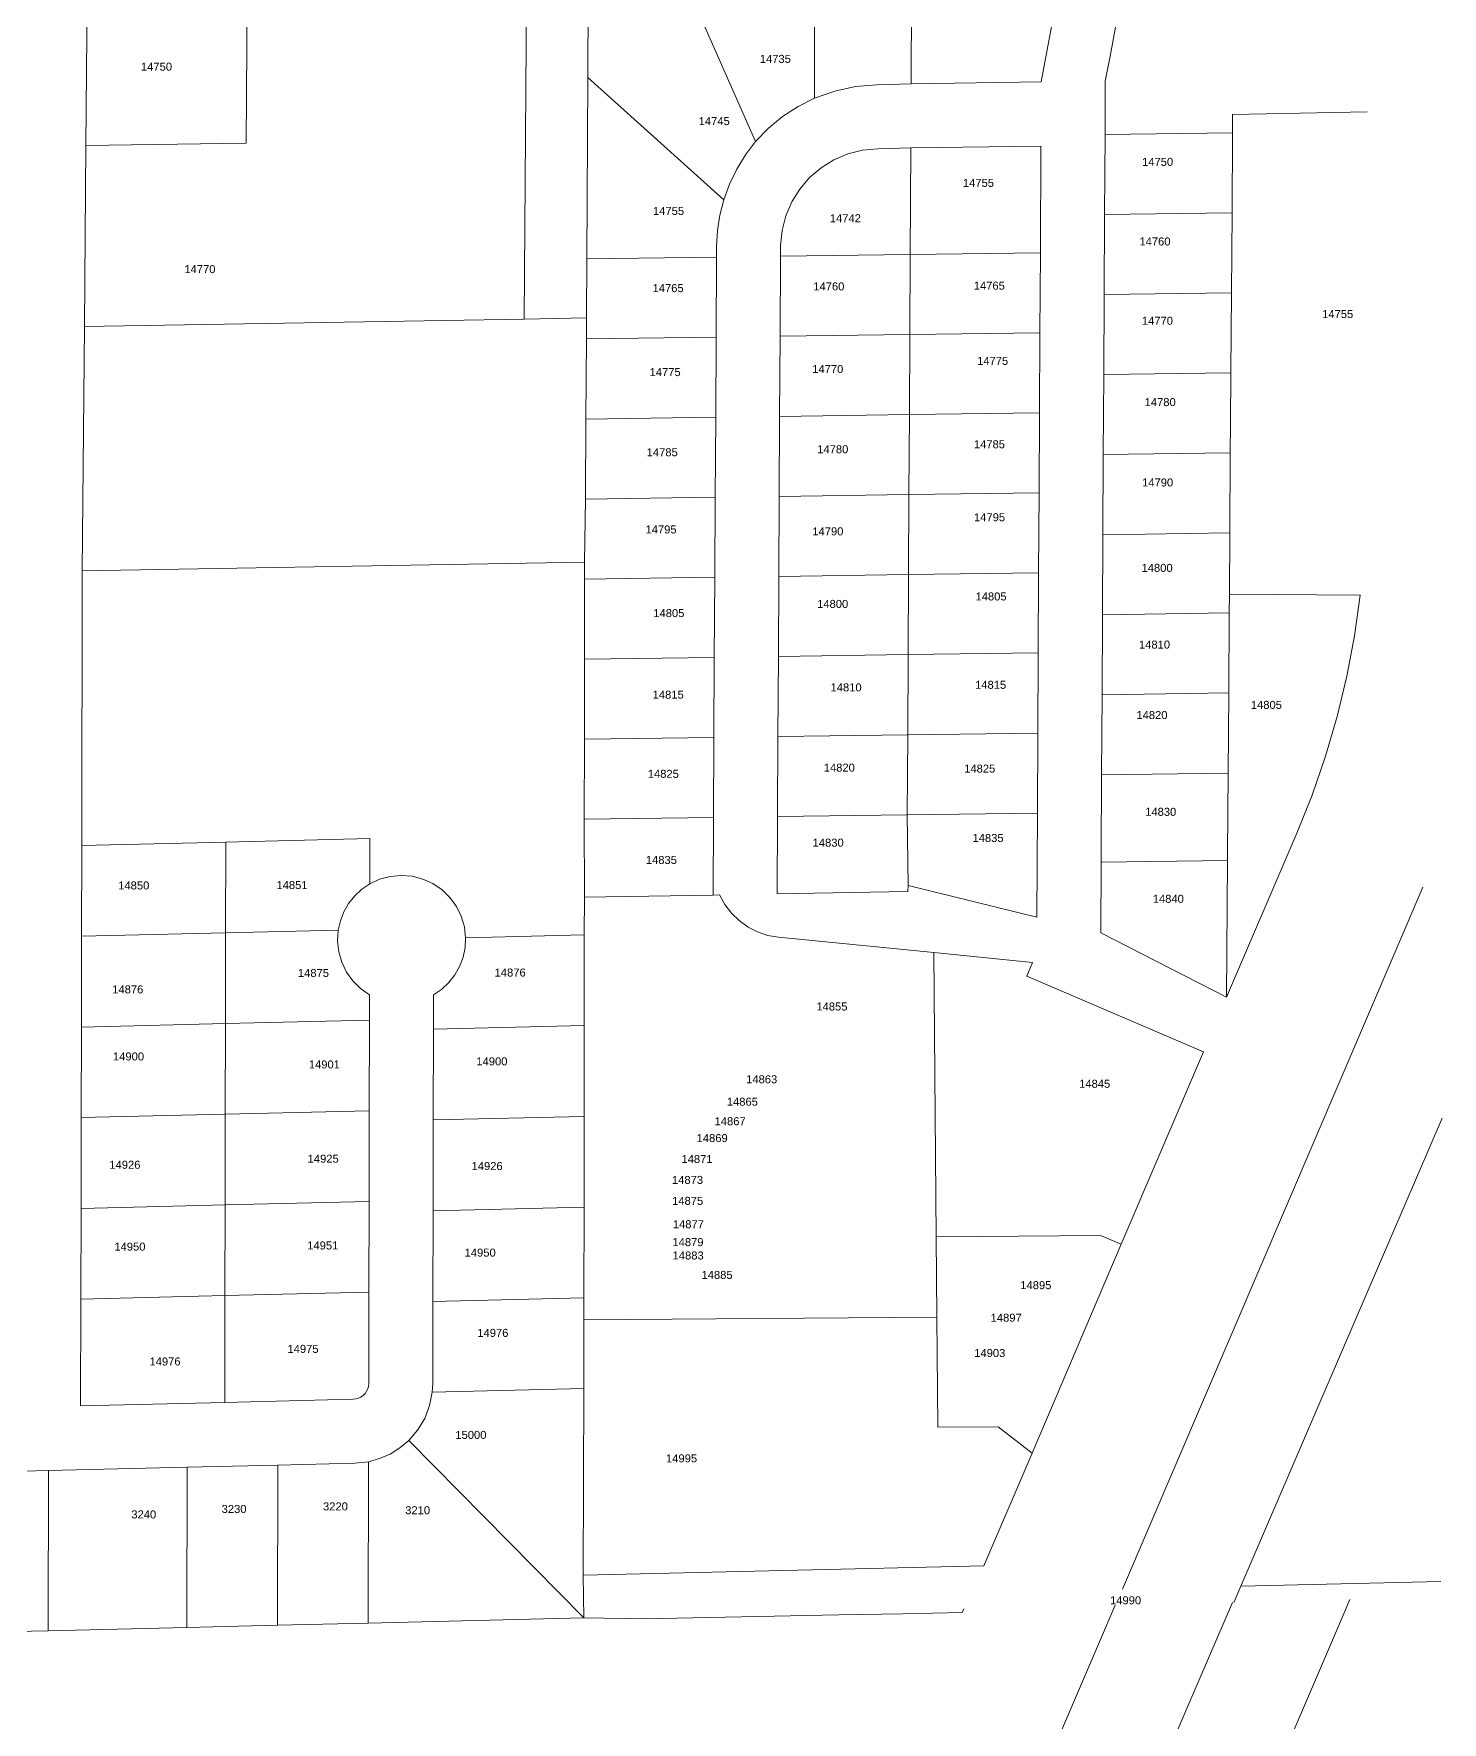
# Model space of a CAD drawing. Header units: feet. Extents: x 865220 to 5696323, y -2240498 to 1923703.
# Drawn here: x 2850406 to 2851726, y 960543 to 962125 of the extents above; entities that cross this region are included whole.
import ezdxf
from ezdxf.enums import TextEntityAlignment as Align

# ---------------------------------------------------------------- set-up
doc = ezdxf.new("R2010")
doc.units = ezdxf.units.FT
doc.header["$LTSCALE"] = 0.015
doc.header["$MEASUREMENT"] = 0
doc.layers.add('Dakota County Addresses', color=7, linetype='Continuous')
doc.layers.add('Dakota County Parcels', color=7, linetype='Continuous')
doc.styles.add('Dimensions 100', font='arial.ttf')

# ---------------------------------------------------------------- blocks, each defined once
blk = doc.blocks.new('ACMAP_ANN_TEMPLATE_Dakota County Addresses')
at = {"layer": 'Dakota County Addresses', "style": 'Dimensions 100'}
blk.add_attdef('DakotaCountyAddress', text='', height=50, dxfattribs=at).set_placement((0, 0), align=Align.CENTER)

msp = doc.modelspace()

# ---------------------------------------------------------------- linework, layer by layer
at = {"layer": 'Dakota County Parcels', "lineweight": 5}
for p, q in [((2850455, 962020.9), (2850456.2, 962170.9)), ((2850605, 962023.1), (2850606.2, 962173.1)), ((2850867.8, 962177), (2850865.6, 961858.2)), ((2850925.2, 962084.5), (2850925.7, 962174.4)), ((2851015.7, 962175.7), (2851082.5, 962024.4)), ((2851137.8, 962065.1), (2851137.8, 962177.3)), ((2851228.8, 962178.6), (2851228.3, 962078.6)), ((2851350.2, 962080.3), (2851368.8, 962180.5)), ((2851414.9, 962106.1), (2851428.8, 962181.3)), ((2851410.2, 962080.9), (2851414.9, 962106.1)), ((2850924.3, 961914.5), (2850925.2, 962084.5)), ((2850925.2, 962084.5), (2851052.6, 961970)), ((2851196.1, 962077.6), (2851228.3, 962078.6)), ((2851228.3, 962078.6), (2851350.2, 962080.3)), ((2851409.9, 962031.1), (2851410.2, 962080.9)), ((2851529.4, 962032.7), (2851529.5, 962049.8)), ((2851529.5, 962049.8), (2851655.5, 962052.2)), ((2851409.5, 961956.1), (2851409.9, 962031.1)), ((2851409.9, 962031.1), (2851529.4, 962032.7)), ((2851528.9, 961957.7), (2851529.4, 962032.7)), ((2850453.5, 961851.2), (2850455, 962020.9)), ((2850455, 962020.9), (2850605, 962023.1)), ((2851196.9, 962017.6), (2851228, 962018.6)), ((2851227.4, 961918.6), (2851228, 962018.6)), ((2851228, 962018.6), (2851349.9, 962020.3)), ((2851349.3, 961920.3), (2851349.9, 962020.3)), ((2851409.1, 961881.1), (2851409.5, 961956.1)), ((2851409.5, 961956.1), (2851528.9, 961957.7)), ((2851528.4, 961882.7), (2851528.9, 961957.7)), ((2851045.9, 961916.1), (2851045.9, 961926.1)), ((2851105.9, 961917), (2851105.9, 961927)), ((2851105.9, 961917), (2851227.4, 961918.6)), ((2851227, 961843.6), (2851227.4, 961918.6)), ((2851227.4, 961918.6), (2851349.3, 961920.3)), ((2851348.9, 961845.3), (2851349.3, 961920.3)), ((2850924, 961859.2), (2850924.3, 961914.5)), ((2850924.3, 961914.5), (2851045.9, 961916.1)), ((2851045.5, 961841.1), (2851045.9, 961916.1)), ((2851105.5, 961842), (2851105.9, 961917)), ((2851408.7, 961806.1), (2851409.1, 961881.1)), ((2851409.1, 961881.1), (2851528.4, 961882.7)), ((2851527.9, 961807.7), (2851528.4, 961882.7)), ((2850453.5, 961851.2), (2850865.6, 961858.2)), ((2850865.6, 961858.2), (2850894.8, 961858.7)), ((2850894.8, 961858.7), (2850924, 961859.2)), ((2850923.9, 961839.5), (2850924, 961859.2)), ((2850451.6, 961622.3), (2850453.5, 961851.2)), ((2850923.5, 961764.5), (2850923.9, 961839.5)), ((2850923.9, 961839.5), (2851045.5, 961841.1)), ((2851045.1, 961766.2), (2851045.5, 961841.1)), ((2851105, 961767), (2851105.5, 961842)), ((2851105.5, 961842), (2851227, 961843.6)), ((2851226.6, 961768.6), (2851227, 961843.6)), ((2851227, 961843.6), (2851348.9, 961845.3)), ((2851348.5, 961770.3), (2851348.9, 961845.3)), ((2851408.7, 961806.1), (2851527.9, 961807.7)), ((2851527.5, 961759.8), (2851527.9, 961807.7)), ((2851408.3, 961731.1), (2851408.7, 961806.1)), ((2850923.1, 961689.5), (2850923.5, 961764.5)), ((2850923.5, 961764.5), (2851045.1, 961766.2)), ((2851044.6, 961691.2), (2851045.1, 961766.2)), ((2851104.6, 961692), (2851105, 961767)), ((2851105, 961767), (2851226.6, 961768.6)), ((2851226.2, 961693.7), (2851226.6, 961768.6)), ((2851226.6, 961768.6), (2851348.5, 961770.3)), ((2851348.1, 961695.3), (2851348.5, 961770.3)), ((2851527.3, 961732.8), (2851527.5, 961759.8)), ((2851407.9, 961656.1), (2851408.3, 961731.1)), ((2851408.3, 961731.1), (2851527.3, 961732.8)), ((2851526.8, 961657.8), (2851527.3, 961732.8)), ((2850922.2, 961630.3), (2850923.1, 961689.5)), ((2850923.1, 961689.5), (2851044.6, 961691.2)), ((2851044.2, 961616.2), (2851044.6, 961691.2)), ((2851104.2, 961617), (2851104.6, 961692)), ((2851104.6, 961692), (2851226.2, 961693.7)), ((2851225.8, 961618.7), (2851226.2, 961693.7)), ((2851226.2, 961693.7), (2851348.1, 961695.3)), ((2851347.7, 961620.3), (2851348.1, 961695.3)), ((2851407.5, 961581.1), (2851407.9, 961656.1)), ((2851407.9, 961656.1), (2851526.8, 961657.8)), ((2851526.4, 961600.4), (2851526.8, 961657.8)), ((2850451.1, 961364.8), (2850451.6, 961622.3)), ((2850451.6, 961622.3), (2850922.2, 961630.3)), ((2850922.2, 961614.5), (2850922.2, 961630.3)), ((2851103.8, 961542), (2851104.2, 961617)), ((2851104.2, 961617), (2851225.8, 961618.7)), ((2851225.4, 961543.7), (2851225.8, 961618.7)), ((2851225.8, 961618.7), (2851347.7, 961620.3)), ((2851347.3, 961545.3), (2851347.7, 961620.3)), ((2850922.1, 961539.5), (2850922.2, 961614.5)), ((2850922.2, 961614.5), (2851044.2, 961616.2)), ((2851043.8, 961541.2), (2851044.2, 961616.2)), ((2851526.3, 961582.8), (2851526.4, 961600.4)), ((2851526.4, 961600.4), (2851649.1, 961599.6)), ((2851407.1, 961506.2), (2851407.5, 961581.1)), ((2851407.5, 961581.1), (2851526.3, 961582.8)), ((2851525.8, 961507.8), (2851526.3, 961582.8)), ((2850922.1, 961539.5), (2851043.8, 961541.2)), ((2850922.1, 961464.5), (2850922.1, 961539.5)), ((2851043.4, 961466.2), (2851043.8, 961541.2)), ((2851103.4, 961467), (2851103.8, 961542)), ((2851103.8, 961542), (2851225.4, 961543.7)), ((2851225, 961468.7), (2851225.4, 961543.7)), ((2851225.4, 961543.7), (2851347.3, 961545.3)), ((2851346.9, 961470.3), (2851347.3, 961545.3)), ((2851406.7, 961431.2), (2851407.1, 961506.2)), ((2851407.1, 961506.2), (2851525.8, 961507.8)), ((2851525.3, 961432.8), (2851525.8, 961507.8)), ((2850922, 961389.5), (2850922.1, 961464.5)), ((2850922.1, 961464.5), (2851043.4, 961466.2)), ((2851043, 961391.2), (2851043.4, 961466.2)), ((2851103, 961392), (2851103.4, 961467)), ((2851103.4, 961467), (2851225, 961468.7)), ((2851224.6, 961393.7), (2851225, 961468.7)), ((2851225, 961468.7), (2851346.9, 961470.3)), ((2851346.5, 961395.3), (2851346.9, 961470.3)), ((2851406.3, 961356.2), (2851406.7, 961431.2)), ((2851406.7, 961431.2), (2851525.3, 961432.8)), ((2851524.7, 961357.8), (2851525.3, 961432.8)), ((2850922, 961389.5), (2851043, 961391.2)), ((2850922.1, 961316.5), (2850922, 961389.5)), ((2851042.6, 961318.5), (2851043, 961391.2)), ((2851102.6, 961319.6), (2851103, 961392)), ((2851103, 961392), (2851224.6, 961393.7)), ((2851224.6, 961393.7), (2851346.5, 961395.3)), ((2851224.6, 961393.7), (2851225.3, 961327.3)), ((2851346.5, 961395.3), (2851346.1, 961297.8)), ((2850450.9, 961279.8), (2850451.1, 961364.8)), ((2850451.1, 961364.8), (2850586, 961368)), ((2850585.8, 961283.1), (2850586, 961368)), ((2850586, 961368), (2850721, 961371.3)), ((2850721, 961371.3), (2850720.9, 961329)), ((2851523.8, 961222.7), (2851589.6, 961376.3)), ((2851405.9, 961283.2), (2851406.2, 961349.2)), ((2851406.2, 961349.2), (2851406.3, 961356.2)), ((2851524.7, 961350.8), (2851406.2, 961349.2)), ((2851523.8, 961222.7), (2851524.7, 961350.8)), ((2851524.7, 961350.8), (2851524.7, 961357.8)), ((2850921.9, 961281.1), (2850922.1, 961316.5)), ((2850922.1, 961316.5), (2851042.6, 961318.5)), ((2851042.6, 961318.5), (2851048.8, 961318.6)), ((2851102.6, 961319.6), (2851225.2, 961321.7)), ((2851225.2, 961321.7), (2851225.3, 961327.3)), ((2851346.1, 961297.8), (2851225.3, 961327.3)), ((2851426.2, 960668.2), (2851707.6, 961325.7)), ((2850585.8, 961283.1), (2850691.4, 961285.6)), ((2850450.7, 961194.8), (2850450.9, 961279.8)), ((2850450.9, 961279.8), (2850585.8, 961283.1)), ((2850585.7, 961198.1), (2850585.8, 961283.1)), ((2850810.7, 961278.4), (2850921.9, 961281.1)), ((2850921.8, 961196.1), (2850921.9, 961281.1)), ((2851249.4, 961264.6), (2851104.1, 961278.9)), ((2851405.9, 961283.2), (2851523.8, 961222.7)), ((2851249.4, 961264.6), (2851342.1, 961255.4)), ((2851251.6, 960998.2), (2851249.4, 961264.6)), ((2851336.5, 961242.4), (2851342.1, 961255.4)), ((2851502.1, 961171.7), (2851336.5, 961242.4)), ((2850720.6, 961201.3), (2850720.7, 961225.1)), ((2850780.6, 961192.7), (2850780.7, 961224.9)), ((2850450.6, 961109.9), (2850450.7, 961194.8)), ((2850450.7, 961194.8), (2850585.7, 961198.1)), ((2850585.5, 961113.1), (2850585.7, 961198.1)), ((2850585.7, 961198.1), (2850720.6, 961201.3)), ((2850720.5, 961116.3), (2850720.6, 961201.3)), ((2850780.4, 961107.7), (2850780.6, 961192.7)), ((2850780.6, 961192.7), (2850921.8, 961196.1)), ((2850921.8, 961111.1), (2850921.8, 961196.1)), ((2851425, 960991.3), (2851502.1, 961171.7)), ((2850450.6, 961109.9), (2850585.5, 961113.1)), ((2850585.4, 961028.1), (2850585.5, 961113.1)), ((2850585.5, 961113.1), (2850720.5, 961116.3)), ((2850720.3, 961031.3), (2850720.5, 961116.3)), ((2850780.4, 961107.7), (2850921.8, 961111.1)), ((2850921.7, 961026.1), (2850921.8, 961111.1)), ((2850450.4, 961024.9), (2850450.6, 961109.9)), ((2850780.3, 961022.7), (2850780.4, 961107.7)), ((2851537.2, 960670.8), (2851725.9, 961109.3)), ((2850450.2, 960939.9), (2850450.4, 961024.9)), ((2850450.4, 961024.9), (2850585.4, 961028.1)), ((2850585.2, 960943.1), (2850585.4, 961028.1)), ((2850585.4, 961028.1), (2850720.3, 961031.3)), ((2850720.1, 960946.3), (2850720.3, 961031.3)), ((2850780.1, 960937.7), (2850780.3, 961022.7)), ((2850780.3, 961022.7), (2850921.7, 961026.1)), ((2850921.6, 960941.1), (2850921.7, 961026.1)), ((2851405.8, 960999.5), (2851251.6, 960998.2)), ((2851252.2, 960923.1), (2851251.6, 960998.2)), ((2851341.5, 960795.6), (2851425, 960991.3)), ((2851425, 960991.3), (2851405.8, 960999.5)), ((2850450, 960839.9), (2850450.2, 960939.9)), ((2850450.2, 960939.9), (2850585.2, 960943.1)), ((2850585, 960843.1), (2850585.2, 960943.1)), ((2850585.2, 960943.1), (2850720.1, 960946.3)), ((2850720, 960860.9), (2850720.1, 960946.3)), ((2850780, 960860.8), (2850780.1, 960937.7)), ((2850780.1, 960937.7), (2850921.6, 960941.1)), ((2850921.5, 960920.3), (2850921.6, 960941.1)), ((2851252.2, 960923.1), (2850921.5, 960920.3)), ((2851253.1, 960819.8), (2851252.2, 960923.1)), ((2850921.5, 960856.1), (2850921.5, 960920.3)), ((2850779.5, 960852.7), (2850780, 960860.8)), ((2850450, 960839.9), (2850585, 960843.1)), ((2850585, 960843.1), (2850705.3, 960846)), ((2850779.5, 960852.7), (2850921.5, 960856.1)), ((2850921, 960681.1), (2850921.5, 960856.1)), ((2851309.8, 960820.3), (2851253.1, 960819.8)), ((2851341.5, 960795.6), (2851309.8, 960820.3)), ((2850757.4, 960807.4), (2850921.4, 960641.2)), ((2851296.5, 960690.1), (2851341.5, 960795.6)), ((2850290, 960776.1), (2850419.9, 960779.2)), ((2850419.7, 960629.2), (2850419.9, 960779.2)), ((2850419.9, 960779.2), (2850549.9, 960782.3)), ((2850549.6, 960632.3), (2850549.9, 960782.3)), ((2850549.9, 960782.3), (2850634.9, 960784.3)), ((2850634.6, 960634.3), (2850634.9, 960784.3)), ((2850634.9, 960784.3), (2850706.8, 960786)), ((2850706.8, 960786), (2850719.8, 960787.5)), ((2850719.5, 960636.3), (2850719.8, 960787.5)), ((2850921, 960681.1), (2851296.5, 960690.1)), ((2850921.4, 960641.2), (2850921, 960681.1)), ((2851537.2, 960670.8), (2851530.7, 960655.7)), ((2851537.2, 960670.8), (2851724.6, 960675.3)), ((2850634.6, 960634.3), (2850719.5, 960636.3)), ((2850719.5, 960636.3), (2850921.4, 960641.2)), ((2850921.4, 960641.2), (2850978.2, 960640.4)), ((2850978.2, 960640.4), (2851039, 960641.6)), ((2851039, 960641.6), (2851099.8, 960642.8)), ((2851099.8, 960642.8), (2851160.6, 960643.9)), ((2851160.6, 960643.9), (2851220.5, 960645.1)), ((2851220.5, 960645.1), (2851276.1, 960646.2)), ((2850289.7, 960626.1), (2850419.7, 960629.2)), ((2850419.7, 960629.2), (2850549.6, 960632.3)), ((2850549.6, 960632.3), (2850634.6, 960634.3))]:
    msp.add_line(p, q, dxfattribs=at)
for points in [[(2851196.1, 962077.6), (2851176.2, 962076), (2851156.7, 962071.8), (2851137.8, 962065.1)], [(2851137.8, 962065.1), (2851122.4, 962057.4), (2851107.8, 962047.9), (2851094.5, 962036.9), (2851082.5, 962024.4)], [(2851082.5, 962024.4), (2851073, 962012), (2851064.8, 961998.7), (2851058, 961984.7), (2851052.6, 961970)], [(2851196.9, 962017.6), (2851182.8, 962016.3), (2851169, 962012.9), (2851155.9, 962007.4), (2851143.9, 961999.9), (2851133.1, 961990.7), (2851123.8, 961980), (2851116.3, 961967.9), (2851110.7, 961954.8), (2851107.3, 961941.1), (2851105.9, 961927)], [(2851052.6, 961970), (2851049, 961955.6), (2851046.7, 961941), (2851045.9, 961926.1)], [(2851589.6, 961376.3), (2851603.9, 961412.2), (2851616.5, 961448.7), (2851627.4, 961485.8), (2851636.4, 961523.4), (2851643.7, 961561.3), (2851649.1, 961599.6)], [(2850810.7, 961278.4), (2850809.6, 961288.6), (2850806.7, 961298.6), (2850802.2, 961307.8), (2850796.1, 961316.2), (2850788.7, 961323.4), (2850780.2, 961329.2), (2850770.8, 961333.5), (2850760.8, 961336.1), (2850750.5, 961336.9), (2850740.2, 961336), (2850730.2, 961333.3), (2850720.9, 961329)], [(2850720.9, 961329), (2850713.4, 961323.9), (2850706.8, 961317.7), (2850701.1, 961310.7), (2850696.6, 961302.8), (2850693.4, 961294.4), (2850691.4, 961285.6)], [(2851104.1, 961278.9), (2851094.1, 961280.6), (2851084.4, 961283.9), (2851075.4, 961288.5), (2851067.1, 961294.5), (2851059.8, 961301.6), (2851053.7, 961309.7), (2851048.8, 961318.6)], [(2850691.4, 961285.6), (2850690.8, 961275.4), (2850691.9, 961265.3), (2850694.7, 961255.5), (2850699.2, 961246.3), (2850705.1, 961238.1), (2850712.3, 961230.9), (2850720.7, 961225.1)], [(2850780.7, 961224.9), (2850788.3, 961230.1), (2850795, 961236.4), (2850800.6, 961243.6), (2850805.1, 961251.6), (2850808.4, 961260.2), (2850810.3, 961269.2), (2850810.7, 961278.4)], [(2850705.3, 960846), (2850707.9, 960846.3), (2850710.3, 960847), (2850712.7, 960848.1), (2850714.7, 960849.6), (2850716.5, 960851.4), (2850718, 960853.6), (2850719.1, 960855.9), (2850719.7, 960858.4), (2850720, 960860.9)], [(2850757.4, 960807.4), (2850765.8, 960817.1), (2850772.4, 960828.1), (2850777, 960840.1), (2850779.5, 960852.7)], [(2850719.8, 960787.5), (2850730.2, 960790.4), (2850740.1, 960794.7), (2850749.2, 960800.4), (2850757.4, 960807.4)], [(2850951.2, 959559.8), (2851381.4, 960564.1), (2851404.8, 960618.8), (2851419.4, 960653)], [(2850956.1, 959317.2), (2851139.5, 959745.4), (2851491.4, 960567.1), (2851514.8, 960621.7), (2851529.3, 960655.6)], [(2851639.2, 960658.3), (2851624.8, 960624.6), (2851601.4, 960570), (2851570, 960496.6)], [(2851276.1, 960646.2), (2851277.6, 960649.6), (2851277.6, 960649.6)]]:
    msp.add_lwpolyline(points, dxfattribs=at)

# ---------------------------------------------------------------- block references
at = {"layer": 'Dakota County Addresses', "lineweight": 5, "xscale": 0.15, "yscale": 0.15, "zscale": 0.15}
for p, values in [((2850521.1, 962090.9), {'DakotaCountyAddress': '14750'}), ((2851101, 962098.2), {'DakotaCountyAddress': '14735'}), ((2851043.7, 962039.9), {'DakotaCountyAddress': '14745'}), ((2851459.2, 962001.7), {'DakotaCountyAddress': '14750'}), ((2851291.3, 961982), {'DakotaCountyAddress': '14755'}), ((2851000.9, 961955.7), {'DakotaCountyAddress': '14755'}), ((2851166.6, 961948.9), {'DakotaCountyAddress': '14742'}), ((2851456.7, 961927.1), {'DakotaCountyAddress': '14760'}), ((2850561.8, 961901.2), {'DakotaCountyAddress': '14770'}), ((2851000.5, 961883.4), {'DakotaCountyAddress': '14765'}), ((2851151.1, 961885), {'DakotaCountyAddress': '14760'}), ((2851301.5, 961885.7), {'DakotaCountyAddress': '14765'}), ((2851459, 961852.8), {'DakotaCountyAddress': '14770'}), ((2851627.9, 961859.1), {'DakotaCountyAddress': '14755'}), ((2851304.6, 961815.2), {'DakotaCountyAddress': '14775'}), ((2850997.7, 961804.7), {'DakotaCountyAddress': '14775'}), ((2851150.1, 961807.6), {'DakotaCountyAddress': '14770'}), ((2851461.6, 961776.6), {'DakotaCountyAddress': '14780'}), ((2851301.6, 961737.1), {'DakotaCountyAddress': '14785'}), ((2850995, 961729.6), {'DakotaCountyAddress': '14785'}), ((2851154.8, 961732.4), {'DakotaCountyAddress': '14780'}), ((2851459.2, 961701.3), {'DakotaCountyAddress': '14790'}), ((2850993.9, 961657.3), {'DakotaCountyAddress': '14795'}), ((2851301.7, 961668.7), {'DakotaCountyAddress': '14795'}), ((2851150.2, 961655.5), {'DakotaCountyAddress': '14790'}), ((2851458.7, 961621.3), {'DakotaCountyAddress': '14800'}), ((2851303.1, 961594.5), {'DakotaCountyAddress': '14805'}), ((2851001.2, 961578.9), {'DakotaCountyAddress': '14805'}), ((2851154.7, 961587.5), {'DakotaCountyAddress': '14800'}), ((2851456.3, 961549.4), {'DakotaCountyAddress': '14810'}), ((2851000.6, 961502.5), {'DakotaCountyAddress': '14815'}), ((2851167.3, 961509.3), {'DakotaCountyAddress': '14810'}), ((2851302.7, 961511.7), {'DakotaCountyAddress': '14815'}), ((2851453.9, 961483.4), {'DakotaCountyAddress': '14820'}), ((2851561.1, 961492.9), {'DakotaCountyAddress': '14805'}), ((2850996, 961428.3), {'DakotaCountyAddress': '14825'}), ((2851160.9, 961434.1), {'DakotaCountyAddress': '14820'}), ((2851292.5, 961433.2), {'DakotaCountyAddress': '14825'}), ((2851462.1, 961392.7), {'DakotaCountyAddress': '14830'}), ((2851150.5, 961363.8), {'DakotaCountyAddress': '14830'}), ((2851300.3, 961368.2), {'DakotaCountyAddress': '14835'}), ((2850994.2, 961347.6), {'DakotaCountyAddress': '14835'}), ((2850499.8, 961323.7), {'DakotaCountyAddress': '14850'}), ((2850648.1, 961324.1), {'DakotaCountyAddress': '14851'}), ((2851469.2, 961311.2), {'DakotaCountyAddress': '14840'}), ((2850668.2, 961241.7), {'DakotaCountyAddress': '14875'}), ((2850852.5, 961242.1), {'DakotaCountyAddress': '14876'}), ((2850494.2, 961226.3), {'DakotaCountyAddress': '14876'}), ((2851154, 961210.3), {'DakotaCountyAddress': '14855'}), ((2850494.9, 961163.5), {'DakotaCountyAddress': '14900'}), ((2850678.4, 961156), {'DakotaCountyAddress': '14901'}), ((2850835.4, 961158.9), {'DakotaCountyAddress': '14900'}), ((2851088.2, 961142.1), {'DakotaCountyAddress': '14863'}), ((2851400.2, 961137.9), {'DakotaCountyAddress': '14845'}), ((2851070.1, 961121.1), {'DakotaCountyAddress': '14865'}), ((2851058.6, 961102.8), {'DakotaCountyAddress': '14867'}), ((2851041.8, 961087), {'DakotaCountyAddress': '14869'}), ((2850491.5, 961062), {'DakotaCountyAddress': '14926'}), ((2850677.3, 961067.7), {'DakotaCountyAddress': '14925'}), ((2850830.9, 961060.8), {'DakotaCountyAddress': '14926'}), ((2851027.6, 961067.4), {'DakotaCountyAddress': '14871'}), ((2851018.7, 961047.8), {'DakotaCountyAddress': '14873'}), ((2851018.8, 961028.2), {'DakotaCountyAddress': '14875'}), ((2851019.5, 961006.3), {'DakotaCountyAddress': '14877'}), ((2850496.2, 960985.3), {'DakotaCountyAddress': '14950'}), ((2850676.9, 960986.4), {'DakotaCountyAddress': '14951'}), ((2850824.4, 960979.7), {'DakotaCountyAddress': '14950'}), ((2851019.1, 960989.5), {'DakotaCountyAddress': '14879'}), ((2851019.3, 960977), {'DakotaCountyAddress': '14883'}), ((2851046.4, 960958.8), {'DakotaCountyAddress': '14885'}), ((2851345.1, 960949.2), {'DakotaCountyAddress': '14895'}), ((2851317.3, 960918.7), {'DakotaCountyAddress': '14897'}), ((2850836.3, 960904.5), {'DakotaCountyAddress': '14976'}), ((2850658.4, 960889.5), {'DakotaCountyAddress': '14975'}), ((2851301.9, 960885.6), {'DakotaCountyAddress': '14903'}), ((2850529.1, 960877.7), {'DakotaCountyAddress': '14976'}), ((2850815.7, 960808.9), {'DakotaCountyAddress': '15000'}), ((2851013.1, 960786.9), {'DakotaCountyAddress': '14995'}), ((2850593.8, 960739.5), {'DakotaCountyAddress': '3230'}), ((2850688.8, 960741.9), {'DakotaCountyAddress': '3220'}), ((2850509.2, 960734.4), {'DakotaCountyAddress': '3240'}), ((2850765.8, 960738.3), {'DakotaCountyAddress': '3210'}), ((2851429.2, 960653.9), {'DakotaCountyAddress': '14990'})]:
    msp.add_blockref('ACMAP_ANN_TEMPLATE_Dakota County Addresses', p, dxfattribs=at).add_auto_attribs(values)

doc.saveas('drawing.dxf')
